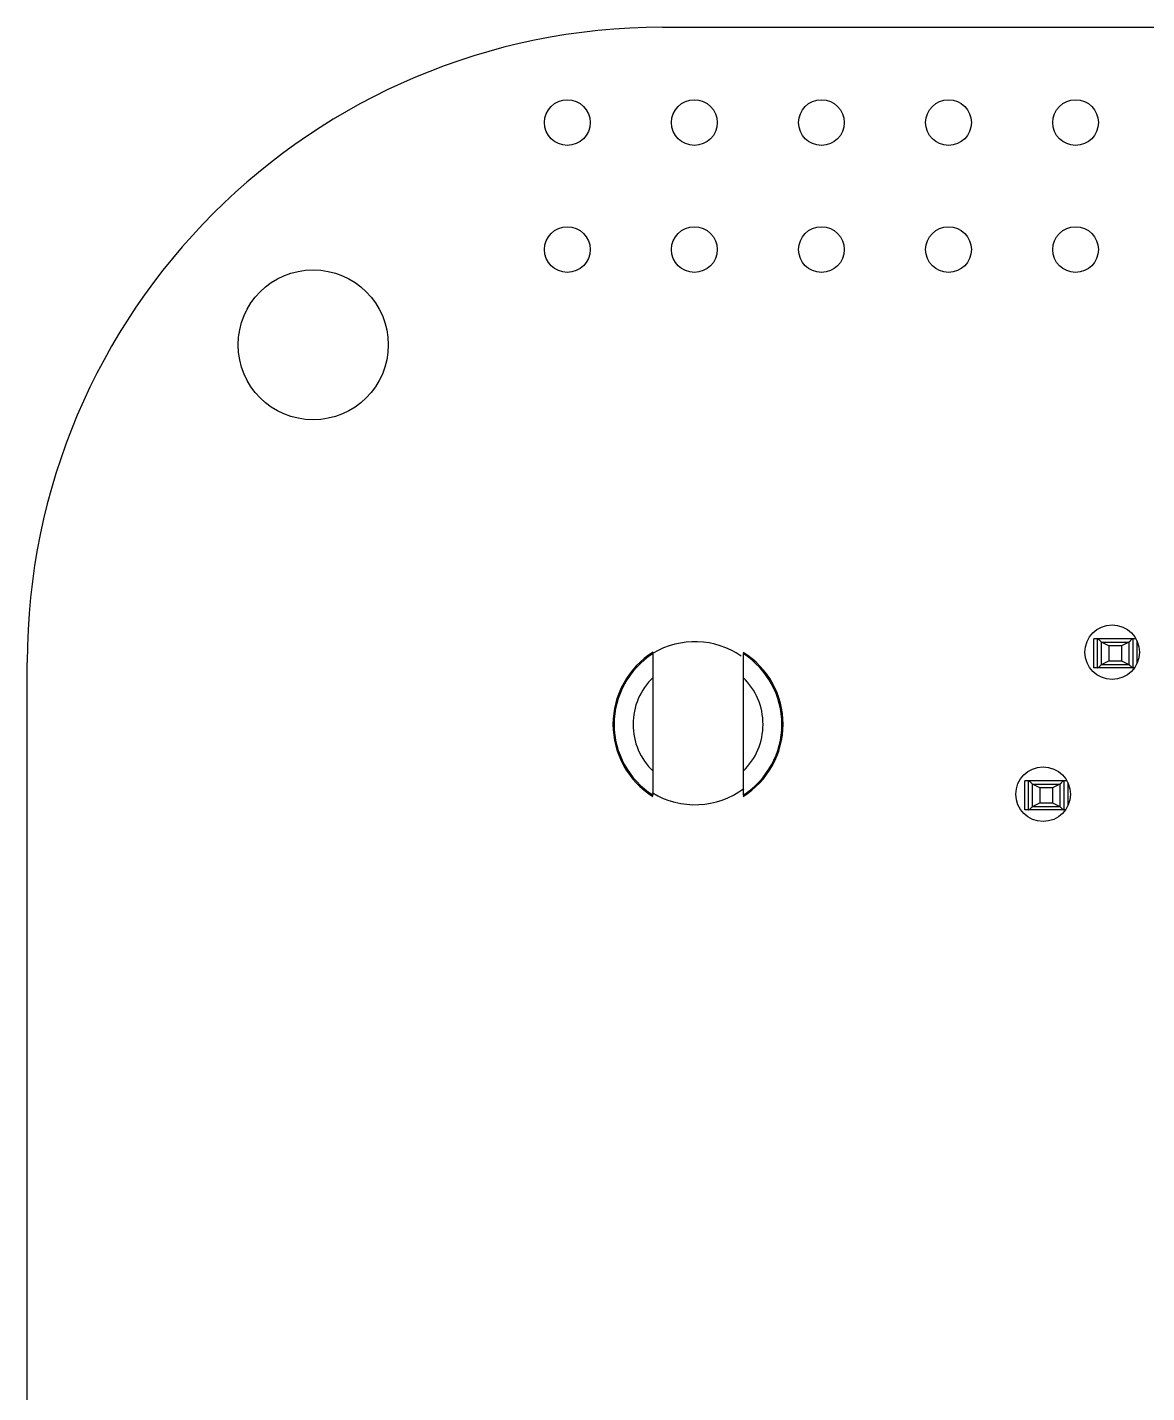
# Model space of a CAD drawing. Header units: millimetres. Extents: x -86.4 to 0, y 0 to 54.6.
# Drawn here: x -86.36 to -63.98, y 27.31 to 54.61 of the extents above; entities that cross this region are included whole.
import ezdxf

# ---------------------------------------------------------------- set-up
doc = ezdxf.new("R2010")
doc.units = ezdxf.units.MM

msp = doc.modelspace()

# ---------------------------------------------------------------- linework, layer by layer
at = {"color": 7, "linetype": 'Continuous', "lineweight": 25}
for p, q in [((-73.66, 54.61), (-5.715, 54.61)), ((-64.199, 42.38), (-65.042, 42.38)), ((-65.042, 41.8), (-65.042, 42.38)), ((-64.967, 41.8), (-64.967, 42.38)), ((-64.257, 42.38), (-64.257, 41.8)), ((-64.182, 42.349), (-64.182, 41.878)), ((-64.887, 42.315), (-64.337, 42.315)), ((-64.737, 42.24), (-64.887, 42.315)), ((-64.887, 41.865), (-64.887, 42.315)), ((-64.737, 42.24), (-64.737, 41.94)), ((-64.487, 42.24), (-64.737, 42.24)), ((-64.337, 42.315), (-64.487, 42.24)), ((-64.487, 42.24), (-64.487, 41.94)), ((-64.337, 42.315), (-64.337, 41.865)), ((-86.36, 12.7), (-86.36, 41.91)), ((-64.227, 41.8), (-65.042, 41.8)), ((-64.887, 41.865), (-64.737, 41.94)), ((-64.887, 41.865), (-64.337, 41.865)), ((-64.737, 41.94), (-64.487, 41.94)), ((-64.487, 41.94), (-64.337, 41.865)), ((-73.852, 39.732), (-73.852, 41.608)), ((-72.052, 41.608), (-72.052, 39.732)), ((-65.579, 39.54), (-66.422, 39.54)), ((-66.422, 38.96), (-66.422, 39.54)), ((-66.347, 38.96), (-66.347, 39.54)), ((-66.267, 39.475), (-65.717, 39.475)), ((-66.117, 39.4), (-66.267, 39.475)), ((-66.267, 39.025), (-66.267, 39.475)), ((-66.117, 39.4), (-66.117, 39.1)), ((-65.867, 39.4), (-66.117, 39.4)), ((-65.717, 39.475), (-65.867, 39.4)), ((-65.867, 39.4), (-65.867, 39.1)), ((-65.717, 39.475), (-65.717, 39.025)), ((-65.637, 39.54), (-65.637, 38.96)), ((-65.562, 39.508), (-65.562, 39.039)), ((-66.267, 39.025), (-66.117, 39.1)), ((-66.117, 39.1), (-65.867, 39.1)), ((-65.867, 39.1), (-65.717, 39.025)), ((-65.608, 38.96), (-66.422, 38.96)), ((-66.267, 39.025), (-65.717, 39.025))]:
    msp.add_line(p, q, dxfattribs=at)
for centre, radius in [((-75.565, 52.705), 0.457), ((-73.025, 52.705), 0.457), ((-70.485, 52.705), 0.457), ((-67.945, 52.705), 0.457), ((-65.405, 52.705), 0.457), ((-75.565, 50.165), 0.457), ((-73.025, 50.165), 0.457), ((-70.485, 50.165), 0.457), ((-67.945, 50.165), 0.457), ((-65.405, 50.165), 0.457), ((-80.645, 48.26), 1.5), ((-64.674, 42.113), 0.545), ((-66.054, 39.273), 0.545)]:
    msp.add_circle(centre, radius, dxfattribs=at)
for centre, radius, start, end in [((-73.659, 41.909), 12.701, 90.004, 179.996), ((-73.014, 40.693), 1.63, 55.3207, 120.8949), ((-72.952, 40.67), 1.7, 121.9654, 237.9246), ((-72.952, 40.67), 1.677, 122.457, 237.5429), ((-72.952, 40.67), 1.7, 301.9622, 57.9374), ((-72.952, 40.67), 1.677, 302.457, 57.5429), ((-72.952, 40.67), 1.3, 133.8131, 226.1869), ((-72.952, 40.67), 1.3, 313.8131, 46.1869), ((-73.014, 40.693), 1.63, 238.4226, 306.8548)]:
    msp.add_arc(centre, radius, start, end, dxfattribs=at)
for points, knots in [([(-64.887, 42.315), (-64.887, 42.315), (-64.888, 42.316), (-64.89, 42.318), (-64.892, 42.32), (-64.895, 42.322), (-64.898, 42.325), (-64.902, 42.329), (-64.908, 42.335), (-64.914, 42.341), (-64.922, 42.349), (-64.932, 42.358), (-64.942, 42.366), (-64.945, 42.369), (-64.949, 42.372), (-64.953, 42.375), (-64.955, 42.376), (-64.958, 42.378), (-64.96, 42.379), (-64.962, 42.38), (-64.965, 42.38), (-64.967, 42.38)], [0, 0, 0, 0, 0.0000213032, 0.0000213032, 0.0000213032, 0.000042431, 0.000042431, 0.000042431, 0.0000723384, 0.0000723384, 0.0000723384, 0.0001136473, 0.0001136473, 0.0001136473, 0.0001274369, 0.0001274369, 0.0001274369, 0.0001360899, 0.0001360899, 0.0001360899, 0.0001431283, 0.0001431283, 0.0001431283, 0.0001431283]), ([(-64.257, 42.38), (-64.259, 42.38), (-64.262, 42.38), (-64.264, 42.379), (-64.268, 42.377), (-64.272, 42.374), (-64.276, 42.371), (-64.287, 42.363), (-64.297, 42.353), (-64.306, 42.345), (-64.313, 42.338), (-64.319, 42.333), (-64.324, 42.328), (-64.328, 42.324), (-64.331, 42.321), (-64.333, 42.319), (-64.335, 42.317), (-64.337, 42.316), (-64.337, 42.315), (-64.337, 42.315), (-64.337, 42.315), (-64.337, 42.315)], [0, 0, 0, 0, 0.0000067135, 0.0000067135, 0.0000067135, 0.0000211926, 0.0000211926, 0.0000211926, 0.0000645725, 0.0000645725, 0.0000645725, 0.0000955232, 0.0000955232, 0.0000955232, 0.0001191342, 0.0001191342, 0.0001191342, 0.0001390677, 0.0001390677, 0.0001390677, 0.0001439568, 0.0001439568, 0.0001439568, 0.0001439568]), ([(-64.967, 41.8), (-64.965, 41.8), (-64.963, 41.801), (-64.961, 41.802), (-64.956, 41.803), (-64.952, 41.806), (-64.948, 41.809), (-64.937, 41.818), (-64.927, 41.827), (-64.918, 41.836), (-64.912, 41.842), (-64.906, 41.848), (-64.901, 41.853), (-64.897, 41.856), (-64.893, 41.86), (-64.891, 41.862), (-64.889, 41.864), (-64.888, 41.865), (-64.887, 41.865), (-64.887, 41.865), (-64.887, 41.865), (-64.887, 41.865)], [0, 0, 0, 0, 0.0000067135, 0.0000067135, 0.0000067135, 0.0000211926, 0.0000211926, 0.0000211926, 0.0000645725, 0.0000645725, 0.0000645725, 0.0000955232, 0.0000955232, 0.0000955232, 0.0001191342, 0.0001191342, 0.0001191342, 0.0001390677, 0.0001390677, 0.0001390677, 0.0001439568, 0.0001439568, 0.0001439568, 0.0001439568]), ([(-64.337, 41.865), (-64.337, 41.865), (-64.336, 41.864), (-64.334, 41.863), (-64.332, 41.861), (-64.33, 41.858), (-64.326, 41.855), (-64.322, 41.851), (-64.316, 41.846), (-64.31, 41.84), (-64.302, 41.832), (-64.292, 41.823), (-64.282, 41.814), (-64.279, 41.811), (-64.275, 41.809), (-64.272, 41.806), (-64.269, 41.804), (-64.267, 41.803), (-64.264, 41.802), (-64.262, 41.801), (-64.26, 41.8), (-64.257, 41.8)], [0, 0, 0, 0, 0.0000213032, 0.0000213032, 0.0000213032, 0.000042431, 0.000042431, 0.000042431, 0.0000723384, 0.0000723384, 0.0000723384, 0.0001136473, 0.0001136473, 0.0001136473, 0.0001274369, 0.0001274369, 0.0001274369, 0.0001360899, 0.0001360899, 0.0001360899, 0.0001431283, 0.0001431283, 0.0001431283, 0.0001431283]), ([(-66.267, 39.475), (-66.267, 39.475), (-66.268, 39.476), (-66.27, 39.478), (-66.272, 39.48), (-66.275, 39.482), (-66.278, 39.485), (-66.282, 39.489), (-66.288, 39.495), (-66.294, 39.501), (-66.302, 39.509), (-66.312, 39.518), (-66.322, 39.526), (-66.325, 39.529), (-66.329, 39.532), (-66.333, 39.535), (-66.335, 39.536), (-66.338, 39.538), (-66.34, 39.539), (-66.342, 39.54), (-66.345, 39.54), (-66.347, 39.54)], [0, 0, 0, 0, 0.0000213032, 0.0000213032, 0.0000213032, 0.000042431, 0.000042431, 0.000042431, 0.0000723384, 0.0000723384, 0.0000723384, 0.0001136473, 0.0001136473, 0.0001136473, 0.0001274369, 0.0001274369, 0.0001274369, 0.0001360899, 0.0001360899, 0.0001360899, 0.0001431283, 0.0001431283, 0.0001431283, 0.0001431283]), ([(-65.637, 39.54), (-65.639, 39.54), (-65.642, 39.54), (-65.644, 39.539), (-65.648, 39.537), (-65.652, 39.534), (-65.656, 39.531), (-65.667, 39.523), (-65.677, 39.513), (-65.686, 39.505), (-65.693, 39.498), (-65.699, 39.493), (-65.704, 39.488), (-65.708, 39.484), (-65.711, 39.481), (-65.713, 39.479), (-65.715, 39.477), (-65.717, 39.476), (-65.717, 39.475), (-65.717, 39.475), (-65.717, 39.475), (-65.717, 39.475)], [0, 0, 0, 0, 0.0000067135, 0.0000067135, 0.0000067135, 0.0000211926, 0.0000211926, 0.0000211926, 0.0000645725, 0.0000645725, 0.0000645725, 0.0000955232, 0.0000955232, 0.0000955232, 0.0001191342, 0.0001191342, 0.0001191342, 0.0001390677, 0.0001390677, 0.0001390677, 0.0001439568, 0.0001439568, 0.0001439568, 0.0001439568]), ([(-66.347, 38.96), (-66.345, 38.96), (-66.343, 38.961), (-66.341, 38.962), (-66.336, 38.963), (-66.332, 38.966), (-66.328, 38.969), (-66.317, 38.978), (-66.307, 38.987), (-66.298, 38.996), (-66.292, 39.002), (-66.286, 39.008), (-66.281, 39.013), (-66.277, 39.016), (-66.273, 39.02), (-66.271, 39.022), (-66.269, 39.024), (-66.268, 39.025), (-66.267, 39.025), (-66.267, 39.025), (-66.267, 39.025), (-66.267, 39.025)], [0, 0, 0, 0, 0.0000067135, 0.0000067135, 0.0000067135, 0.0000211926, 0.0000211926, 0.0000211926, 0.0000645725, 0.0000645725, 0.0000645725, 0.0000955232, 0.0000955232, 0.0000955232, 0.0001191342, 0.0001191342, 0.0001191342, 0.0001390677, 0.0001390677, 0.0001390677, 0.0001439568, 0.0001439568, 0.0001439568, 0.0001439568]), ([(-65.717, 39.025), (-65.717, 39.025), (-65.716, 39.024), (-65.714, 39.023), (-65.712, 39.021), (-65.71, 39.018), (-65.706, 39.015), (-65.702, 39.011), (-65.696, 39.006), (-65.69, 39), (-65.682, 38.992), (-65.672, 38.983), (-65.662, 38.974), (-65.659, 38.971), (-65.655, 38.969), (-65.652, 38.966), (-65.649, 38.964), (-65.647, 38.963), (-65.644, 38.962), (-65.642, 38.961), (-65.64, 38.96), (-65.637, 38.96)], [0, 0, 0, 0, 0.0000213032, 0.0000213032, 0.0000213032, 0.000042431, 0.000042431, 0.000042431, 0.0000723384, 0.0000723384, 0.0000723384, 0.0001136473, 0.0001136473, 0.0001136473, 0.0001274369, 0.0001274369, 0.0001274369, 0.0001360899, 0.0001360899, 0.0001360899, 0.0001431283, 0.0001431283, 0.0001431283, 0.0001431283])]:
    msp.add_open_spline(points, degree=3, knots=knots, dxfattribs=at)
for points in [[(-73.852, 41.608), (-73.852, 41.78), (-73.852, 41.935), (-73.852, 42.085)], [(-72.052, 42.085), (-72.052, 41.935), (-72.052, 41.78), (-72.052, 41.608)], [(-73.852, 39.255), (-73.852, 39.405), (-73.852, 39.56), (-73.852, 39.732)], [(-72.052, 39.732), (-72.052, 39.56), (-72.052, 39.405), (-72.052, 39.255)]]:
    msp.add_open_spline(points, degree=3, dxfattribs=at)

doc.saveas('drawing.dxf')
